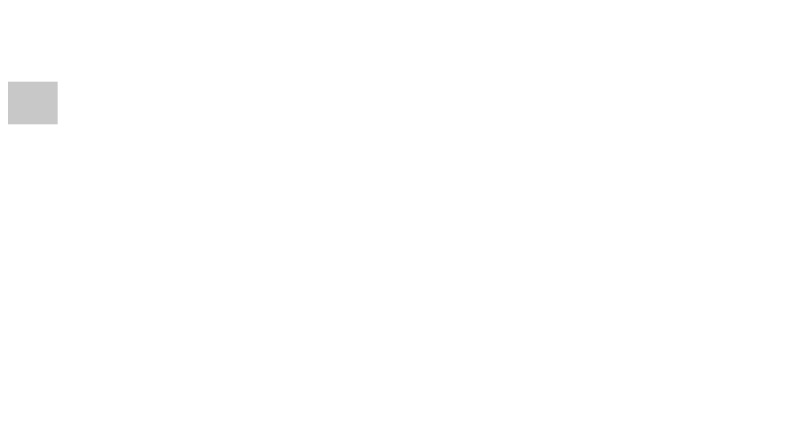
# Model space of a CAD drawing. Header units: inches. Extents: x -15746 to 650, y -81 to 12338.
# Drawn here: x -1940.03 to -1912.88, y 10986.01 to 10999.94 of the extents above; entities that cross this region are included whole.
import ezdxf

# ---------------------------------------------------------------- set-up
doc = ezdxf.new("R2010")
doc.units = ezdxf.units.IN
doc.header["$MEASUREMENT"] = 0
doc.layers.add('G-ANNO-DIMS', color=111, linetype='Continuous', lineweight=9)
doc.styles.add('Arial_B', font='arialbd.ttf', dxfattribs={"height": 9.285714285714281})

msp = doc.modelspace()

# ---------------------------------------------------------------- texts
at = {"layer": 'G-ANNO-DIMS', "insert": (-2081.690119507778, 10997.61919990703), "char_height": 9.285714285714281, "width": 166.4918220946915, "attachment_point": 1, "line_spacing_factor": 0.9417779076525878, "style": 'Arial_B', "bg_fill": 3, "box_fill_scale": 1.25, "bg_fill_color": 256, "bg_fill_true_color": 13158600, "bg_fill_transparency": 0}
msp.add_mtext('-1\' - 6" - B.O. PRECAST', dxfattribs=at)

doc.saveas('drawing.dxf')
